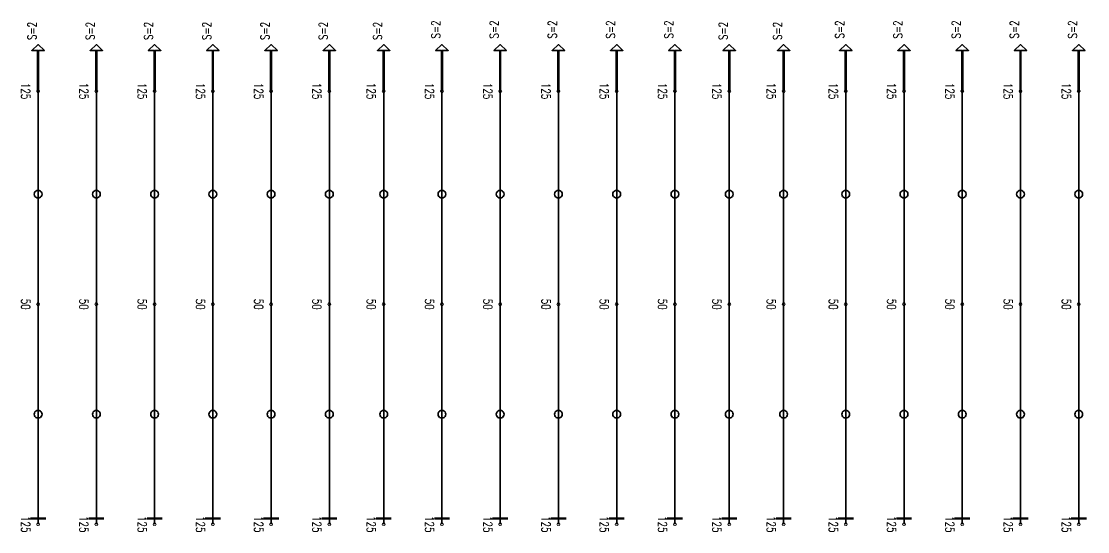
# Model space of a CAD drawing. Header units: millimetres. Extents: x 118516 to 587758, y -25561 to 50684.
# Drawn here: x 525768 to 553230, y 27610 to 40747 of the extents above; entities that cross this region are included whole.
import ezdxf

# ---------------------------------------------------------------- set-up
doc = ezdxf.new("R2010")
doc.units = ezdxf.units.MM
doc.layers.add('Current plane_Column', color=7, linetype='Continuous', true_color=0x4b00ff)
doc.layers.add('NDC_S-TENDON', color=6, linetype='Continuous', lineweight=35)
doc.layers.add('NDC_S_ANNO', color=7, linetype='Continuous', lineweight=20)
doc.styles.add('NDC_ANNO', font='', dxfattribs={"width": 0.8})
doc.styles.get('NDC_ANNO').set_extended_font_data('Dotum')

# ---------------------------------------------------------------- blocks, each defined once
blk = doc.blocks.new('HTB TDY')
at = {"layer": 'NDC_S-TENDON', "linetype": 'Continuous'}
for points, elevation in [([(17462, 29450), (17462, 30500), (17612, 30500), (17450, 30650), (17288, 30500), (17438, 30500), (17438, 29450)], 3575), ([(18962, 29450), (18962, 30500), (19112, 30500), (18950, 30650), (18788, 30500), (18938, 30500), (18938, 29450)], 3575), ([(20462, 29450), (20462, 30500), (20612, 30500), (20450, 30650), (20288, 30500), (20438, 30500), (20438, 29450)], 3575), ([(21962, 29450), (21962, 30500), (22112, 30500), (21950, 30650), (21788, 30500), (21938, 30500), (21938, 29450)], 3575), ([(23462, 29450), (23462, 30500), (23612, 30500), (23450, 30650), (23288, 30500), (23438, 30500), (23438, 29450)], 3575), ([(24962, 29450), (24962, 30500), (25112, 30500), (24950, 30650), (24788, 30500), (24938, 30500), (24938, 29450)], 3605), ([(26362, 29450), (26362, 30500), (26512, 30500), (26350, 30650), (26188, 30500), (26338, 30500), (26338, 29450)], 3605), ([(27862, 29450), (27862, 30500), (28012, 30500), (27850, 30650), (27688, 30500), (27838, 30500), (27838, 29450)], 3575), ([(29362, 29450), (29362, 30500), (29512, 30500), (29350, 30650), (29188, 30500), (29338, 30500), (29338, 29450)], 3575), ([(30862, 29450), (30862, 30500), (31012, 30500), (30850, 30650), (30688, 30500), (30838, 30500), (30838, 29450)], 3575), ([(32362, 29450), (32362, 30500), (32512, 30500), (32350, 30650), (32188, 30500), (32338, 30500), (32338, 29450)], 3575), ([(33862, 29450), (33862, 30500), (34012, 30500), (33850, 30650), (33688, 30500), (33838, 30500), (33838, 29450)], 3575), ([(35262, 29450), (35262, 30500), (35412, 30500), (35250, 30650), (35088, 30500), (35238, 30500), (35238, 29450)], 3622), ([(36662, 29450), (36662, 30500), (36812, 30500), (36650, 30650), (36488, 30500), (36638, 30500), (36638, 29450)], 3614), ([(38262, 29450), (38262, 30500), (38412, 30500), (38250, 30650), (38088, 30500), (38238, 30500), (38238, 29450)], 3575), ([(39762, 29450), (39762, 30500), (39912, 30500), (39750, 30650), (39588, 30500), (39738, 30500), (39738, 29450)], 3575), ([(41262, 29450), (41262, 30500), (41412, 30500), (41250, 30650), (41088, 30500), (41238, 30500), (41238, 29450)], 3575), ([(42762, 29450), (42762, 30500), (42912, 30500), (42750, 30650), (42588, 30500), (42738, 30500), (42738, 29450)], 3575), ([(44262, 29450), (44262, 30500), (44412, 30500), (44250, 30650), (44088, 30500), (44238, 30500), (44238, 29450)], 3575), ([(17450, 26698), (17481, 26702), (17509, 26717), (17531, 26739), (17545, 26767), (17550, 26798), (17545, 26829), (17531, 26856), (17509, 26879), (17481, 26893), (17450, 26898), (17419, 26893), (17391, 26879), (17369, 26856), (17355, 26829), (17350, 26798), (17355, 26767), (17369, 26739), (17391, 26717), (17419, 26702), (17450, 26698)], 3532), ([(18950, 26698), (18981, 26702), (19009, 26717), (19031, 26739), (19045, 26767), (19050, 26798), (19045, 26829), (19031, 26856), (19009, 26879), (18981, 26893), (18950, 26898), (18919, 26893), (18891, 26879), (18869, 26856), (18855, 26829), (18850, 26798), (18855, 26767), (18869, 26739), (18891, 26717), (18919, 26702), (18950, 26698)], 3532), ([(20450, 26698), (20481, 26702), (20509, 26717), (20531, 26739), (20545, 26767), (20550, 26798), (20545, 26829), (20531, 26856), (20509, 26879), (20481, 26893), (20450, 26898), (20419, 26893), (20391, 26879), (20369, 26856), (20355, 26829), (20350, 26798), (20355, 26767), (20369, 26739), (20391, 26717), (20419, 26702), (20450, 26698)], 3532), ([(21950, 26698), (21981, 26702), (22009, 26717), (22031, 26739), (22045, 26767), (22050, 26798), (22045, 26829), (22031, 26856), (22009, 26879), (21981, 26893), (21950, 26898), (21919, 26893), (21891, 26879), (21869, 26856), (21855, 26829), (21850, 26798), (21855, 26767), (21869, 26739), (21891, 26717), (21919, 26702), (21950, 26698)], 3532), ([(23450, 26698), (23481, 26702), (23509, 26717), (23531, 26739), (23545, 26767), (23550, 26798), (23545, 26829), (23531, 26856), (23509, 26879), (23481, 26893), (23450, 26898), (23419, 26893), (23391, 26879), (23369, 26856), (23355, 26829), (23350, 26798), (23355, 26767), (23369, 26739), (23391, 26717), (23419, 26702), (23450, 26698)], 3532), ([(24950, 26698), (24981, 26702), (25009, 26717), (25031, 26739), (25045, 26767), (25050, 26798), (25045, 26829), (25031, 26856), (25009, 26879), (24981, 26893), (24950, 26898), (24919, 26893), (24891, 26879), (24869, 26856), (24855, 26829), (24850, 26798), (24855, 26767), (24869, 26739), (24891, 26717), (24919, 26702), (24950, 26698)], 3563), ([(26350, 26698), (26381, 26702), (26409, 26717), (26431, 26739), (26445, 26767), (26450, 26798), (26445, 26829), (26431, 26856), (26409, 26879), (26381, 26893), (26350, 26898), (26319, 26893), (26291, 26879), (26269, 26856), (26255, 26829), (26250, 26798), (26255, 26767), (26269, 26739), (26291, 26717), (26319, 26702), (26350, 26698)], 3563), ([(27850, 26698), (27881, 26702), (27909, 26717), (27931, 26739), (27945, 26767), (27950, 26798), (27945, 26829), (27931, 26856), (27909, 26879), (27881, 26893), (27850, 26898), (27819, 26893), (27791, 26879), (27769, 26856), (27755, 26829), (27750, 26798), (27755, 26767), (27769, 26739), (27791, 26717), (27819, 26702), (27850, 26698)], 3532), ([(29350, 26698), (29381, 26702), (29409, 26717), (29431, 26739), (29445, 26767), (29450, 26798), (29445, 26829), (29431, 26856), (29409, 26879), (29381, 26893), (29350, 26898), (29319, 26893), (29291, 26879), (29269, 26856), (29255, 26829), (29250, 26798), (29255, 26767), (29269, 26739), (29291, 26717), (29319, 26702), (29350, 26698)], 3532), ([(30850, 26698), (30881, 26702), (30909, 26717), (30931, 26739), (30945, 26767), (30950, 26798), (30945, 26829), (30931, 26856), (30909, 26879), (30881, 26893), (30850, 26898), (30819, 26893), (30791, 26879), (30769, 26856), (30755, 26829), (30750, 26798), (30755, 26767), (30769, 26739), (30791, 26717), (30819, 26702), (30850, 26698)], 3532), ([(32350, 26698), (32381, 26702), (32409, 26717), (32431, 26739), (32445, 26767), (32450, 26798), (32445, 26829), (32431, 26856), (32409, 26879), (32381, 26893), (32350, 26898), (32319, 26893), (32291, 26879), (32269, 26856), (32255, 26829), (32250, 26798), (32255, 26767), (32269, 26739), (32291, 26717), (32319, 26702), (32350, 26698)], 3532), ([(33850, 26698), (33881, 26702), (33909, 26717), (33931, 26739), (33945, 26767), (33950, 26798), (33945, 26829), (33931, 26856), (33909, 26879), (33881, 26893), (33850, 26898), (33819, 26893), (33791, 26879), (33769, 26856), (33755, 26829), (33750, 26798), (33755, 26767), (33769, 26739), (33791, 26717), (33819, 26702), (33850, 26698)], 3532), ([(35250, 26698), (35281, 26702), (35309, 26717), (35331, 26739), (35345, 26767), (35350, 26798), (35345, 26829), (35331, 26856), (35309, 26879), (35281, 26893), (35250, 26898), (35219, 26893), (35191, 26879), (35169, 26856), (35155, 26829), (35150, 26798), (35155, 26767), (35169, 26739), (35191, 26717), (35219, 26702), (35250, 26698)], 3579), ([(36650, 26698), (36681, 26702), (36709, 26717), (36731, 26739), (36745, 26767), (36750, 26798), (36745, 26829), (36731, 26856), (36709, 26879), (36681, 26893), (36650, 26898), (36619, 26893), (36591, 26879), (36569, 26856), (36555, 26829), (36550, 26798), (36555, 26767), (36569, 26739), (36591, 26717), (36619, 26702), (36650, 26698)], 3571), ([(38250, 26698), (38281, 26702), (38309, 26717), (38331, 26739), (38345, 26767), (38350, 26798), (38345, 26829), (38331, 26856), (38309, 26879), (38281, 26893), (38250, 26898), (38219, 26893), (38191, 26879), (38169, 26856), (38155, 26829), (38150, 26798), (38155, 26767), (38169, 26739), (38191, 26717), (38219, 26702), (38250, 26698)], 3532), ([(39750, 26698), (39781, 26702), (39809, 26717), (39831, 26739), (39845, 26767), (39850, 26798), (39845, 26829), (39831, 26856), (39809, 26879), (39781, 26893), (39750, 26898), (39719, 26893), (39691, 26879), (39669, 26856), (39655, 26829), (39650, 26798), (39655, 26767), (39669, 26739), (39691, 26717), (39719, 26702), (39750, 26698)], 3532), ([(41250, 26698), (41281, 26702), (41309, 26717), (41331, 26739), (41345, 26767), (41350, 26798), (41345, 26829), (41331, 26856), (41309, 26879), (41281, 26893), (41250, 26898), (41219, 26893), (41191, 26879), (41169, 26856), (41155, 26829), (41150, 26798), (41155, 26767), (41169, 26739), (41191, 26717), (41219, 26702), (41250, 26698)], 3532), ([(42750, 26698), (42781, 26702), (42809, 26717), (42831, 26739), (42845, 26767), (42850, 26798), (42845, 26829), (42831, 26856), (42809, 26879), (42781, 26893), (42750, 26898), (42719, 26893), (42691, 26879), (42669, 26856), (42655, 26829), (42650, 26798), (42655, 26767), (42669, 26739), (42691, 26717), (42719, 26702), (42750, 26698)], 3532), ([(44250, 26698), (44281, 26702), (44309, 26717), (44331, 26739), (44345, 26767), (44350, 26798), (44345, 26829), (44331, 26856), (44309, 26879), (44281, 26893), (44250, 26898), (44219, 26893), (44191, 26879), (44169, 26856), (44155, 26829), (44150, 26798), (44155, 26767), (44169, 26739), (44191, 26717), (44219, 26702), (44250, 26698)], 3532), ([(17450, 21033), (17481, 21037), (17509, 21052), (17531, 21074), (17545, 21102), (17550, 21133), (17545, 21163), (17531, 21191), (17509, 21213), (17481, 21228), (17450, 21233), (17419, 21228), (17391, 21213), (17369, 21191), (17355, 21163), (17350, 21133), (17355, 21102), (17369, 21074), (17391, 21052), (17419, 21037), (17450, 21033)], 3532), ([(18950, 21033), (18981, 21037), (19009, 21052), (19031, 21074), (19045, 21102), (19050, 21133), (19045, 21163), (19031, 21191), (19009, 21213), (18981, 21228), (18950, 21233), (18919, 21228), (18891, 21213), (18869, 21191), (18855, 21163), (18850, 21133), (18855, 21102), (18869, 21074), (18891, 21052), (18919, 21037), (18950, 21033)], 3532), ([(20450, 21033), (20481, 21037), (20509, 21052), (20531, 21074), (20545, 21102), (20550, 21133), (20545, 21163), (20531, 21191), (20509, 21213), (20481, 21228), (20450, 21233), (20419, 21228), (20391, 21213), (20369, 21191), (20355, 21163), (20350, 21133), (20355, 21102), (20369, 21074), (20391, 21052), (20419, 21037), (20450, 21033)], 3532), ([(21950, 21033), (21981, 21037), (22009, 21052), (22031, 21074), (22045, 21102), (22050, 21133), (22045, 21163), (22031, 21191), (22009, 21213), (21981, 21228), (21950, 21233), (21919, 21228), (21891, 21213), (21869, 21191), (21855, 21163), (21850, 21133), (21855, 21102), (21869, 21074), (21891, 21052), (21919, 21037), (21950, 21033)], 3532), ([(23450, 21033), (23481, 21037), (23509, 21052), (23531, 21074), (23545, 21102), (23550, 21133), (23545, 21163), (23531, 21191), (23509, 21213), (23481, 21228), (23450, 21233), (23419, 21228), (23391, 21213), (23369, 21191), (23355, 21163), (23350, 21133), (23355, 21102), (23369, 21074), (23391, 21052), (23419, 21037), (23450, 21033)], 3532), ([(24950, 21033), (24981, 21037), (25009, 21052), (25031, 21074), (25045, 21102), (25050, 21133), (25045, 21163), (25031, 21191), (25009, 21213), (24981, 21228), (24950, 21233), (24919, 21228), (24891, 21213), (24869, 21191), (24855, 21163), (24850, 21133), (24855, 21102), (24869, 21074), (24891, 21052), (24919, 21037), (24950, 21033)], 3563), ([(26350, 21033), (26381, 21037), (26409, 21052), (26431, 21074), (26445, 21102), (26450, 21133), (26445, 21163), (26431, 21191), (26409, 21213), (26381, 21228), (26350, 21233), (26319, 21228), (26291, 21213), (26269, 21191), (26255, 21163), (26250, 21133), (26255, 21102), (26269, 21074), (26291, 21052), (26319, 21037), (26350, 21033)], 3563), ([(27850, 21033), (27881, 21037), (27909, 21052), (27931, 21074), (27945, 21102), (27950, 21133), (27945, 21163), (27931, 21191), (27909, 21213), (27881, 21228), (27850, 21233), (27819, 21228), (27791, 21213), (27769, 21191), (27755, 21163), (27750, 21133), (27755, 21102), (27769, 21074), (27791, 21052), (27819, 21037), (27850, 21033)], 3532), ([(29350, 21033), (29381, 21037), (29409, 21052), (29431, 21074), (29445, 21102), (29450, 21133), (29445, 21163), (29431, 21191), (29409, 21213), (29381, 21228), (29350, 21233), (29319, 21228), (29291, 21213), (29269, 21191), (29255, 21163), (29250, 21133), (29255, 21102), (29269, 21074), (29291, 21052), (29319, 21037), (29350, 21033)], 3532), ([(30850, 21033), (30881, 21037), (30909, 21052), (30931, 21074), (30945, 21102), (30950, 21133), (30945, 21163), (30931, 21191), (30909, 21213), (30881, 21228), (30850, 21233), (30819, 21228), (30791, 21213), (30769, 21191), (30755, 21163), (30750, 21133), (30755, 21102), (30769, 21074), (30791, 21052), (30819, 21037), (30850, 21033)], 3532), ([(32350, 21033), (32381, 21037), (32409, 21052), (32431, 21074), (32445, 21102), (32450, 21133), (32445, 21163), (32431, 21191), (32409, 21213), (32381, 21228), (32350, 21233), (32319, 21228), (32291, 21213), (32269, 21191), (32255, 21163), (32250, 21133), (32255, 21102), (32269, 21074), (32291, 21052), (32319, 21037), (32350, 21033)], 3532), ([(33850, 21033), (33881, 21037), (33909, 21052), (33931, 21074), (33945, 21102), (33950, 21133), (33945, 21163), (33931, 21191), (33909, 21213), (33881, 21228), (33850, 21233), (33819, 21228), (33791, 21213), (33769, 21191), (33755, 21163), (33750, 21133), (33755, 21102), (33769, 21074), (33791, 21052), (33819, 21037), (33850, 21033)], 3532), ([(35250, 21033), (35281, 21037), (35309, 21052), (35331, 21074), (35345, 21102), (35350, 21133), (35345, 21163), (35331, 21191), (35309, 21213), (35281, 21228), (35250, 21233), (35219, 21228), (35191, 21213), (35169, 21191), (35155, 21163), (35150, 21133), (35155, 21102), (35169, 21074), (35191, 21052), (35219, 21037), (35250, 21033)], 3579), ([(36650, 21033), (36681, 21037), (36709, 21052), (36731, 21074), (36745, 21102), (36750, 21133), (36745, 21163), (36731, 21191), (36709, 21213), (36681, 21228), (36650, 21233), (36619, 21228), (36591, 21213), (36569, 21191), (36555, 21163), (36550, 21133), (36555, 21102), (36569, 21074), (36591, 21052), (36619, 21037), (36650, 21033)], 3571), ([(38250, 21033), (38281, 21037), (38309, 21052), (38331, 21074), (38345, 21102), (38350, 21133), (38345, 21163), (38331, 21191), (38309, 21213), (38281, 21228), (38250, 21233), (38219, 21228), (38191, 21213), (38169, 21191), (38155, 21163), (38150, 21133), (38155, 21102), (38169, 21074), (38191, 21052), (38219, 21037), (38250, 21033)], 3532), ([(39750, 21033), (39781, 21037), (39809, 21052), (39831, 21074), (39845, 21102), (39850, 21133), (39845, 21163), (39831, 21191), (39809, 21213), (39781, 21228), (39750, 21233), (39719, 21228), (39691, 21213), (39669, 21191), (39655, 21163), (39650, 21133), (39655, 21102), (39669, 21074), (39691, 21052), (39719, 21037), (39750, 21033)], 3532), ([(41250, 21033), (41281, 21037), (41309, 21052), (41331, 21074), (41345, 21102), (41350, 21133), (41345, 21163), (41331, 21191), (41309, 21213), (41281, 21228), (41250, 21233), (41219, 21228), (41191, 21213), (41169, 21191), (41155, 21163), (41150, 21133), (41155, 21102), (41169, 21074), (41191, 21052), (41219, 21037), (41250, 21033)], 3532), ([(42750, 21033), (42781, 21037), (42809, 21052), (42831, 21074), (42845, 21102), (42850, 21133), (42845, 21163), (42831, 21191), (42809, 21213), (42781, 21228), (42750, 21233), (42719, 21228), (42691, 21213), (42669, 21191), (42655, 21163), (42650, 21133), (42655, 21102), (42669, 21074), (42691, 21052), (42719, 21037), (42750, 21033)], 3532), ([(44250, 21033), (44281, 21037), (44309, 21052), (44331, 21074), (44345, 21102), (44350, 21133), (44345, 21163), (44331, 21191), (44309, 21213), (44281, 21228), (44250, 21233), (44219, 21228), (44191, 21213), (44169, 21191), (44155, 21163), (44150, 21133), (44155, 21102), (44169, 21074), (44191, 21052), (44219, 21037), (44250, 21033)], 3532)]:
    blk.add_lwpolyline(points, close=True, dxfattribs=dict(at, elevation=elevation))
for points, elevation in [([(17490, 29450, 20, 20, 0), (17470, 29485, 20, 20, 0), (17430, 29485, 20, 20, 0), (17410, 29450, 20, 20, 0), (17430, 29415, 20, 20, 0), (17470, 29415, 20, 20, 0)], 3575), ([(17490, 29450, 20, 20, 0), (17470, 29485, 20, 20, 0), (17430, 29485, 20, 20, 0), (17410, 29450, 20, 20, 0), (17430, 29415, 20, 20, 0), (17470, 29415, 20, 20, 0)], 3575), ([(18990, 29450, 20, 20, 0), (18970, 29485, 20, 20, 0), (18930, 29485, 20, 20, 0), (18910, 29450, 20, 20, 0), (18930, 29415, 20, 20, 0), (18970, 29415, 20, 20, 0)], 3575), ([(18990, 29450, 20, 20, 0), (18970, 29485, 20, 20, 0), (18930, 29485, 20, 20, 0), (18910, 29450, 20, 20, 0), (18930, 29415, 20, 20, 0), (18970, 29415, 20, 20, 0)], 3575), ([(20490, 29450, 20, 20, 0), (20470, 29485, 20, 20, 0), (20430, 29485, 20, 20, 0), (20410, 29450, 20, 20, 0), (20430, 29415, 20, 20, 0), (20470, 29415, 20, 20, 0)], 3575), ([(20490, 29450, 20, 20, 0), (20470, 29485, 20, 20, 0), (20430, 29485, 20, 20, 0), (20410, 29450, 20, 20, 0), (20430, 29415, 20, 20, 0), (20470, 29415, 20, 20, 0)], 3575), ([(21990, 29450, 20, 20, 0), (21970, 29485, 20, 20, 0), (21930, 29485, 20, 20, 0), (21910, 29450, 20, 20, 0), (21930, 29415, 20, 20, 0), (21970, 29415, 20, 20, 0)], 3575), ([(21990, 29450, 20, 20, 0), (21970, 29485, 20, 20, 0), (21930, 29485, 20, 20, 0), (21910, 29450, 20, 20, 0), (21930, 29415, 20, 20, 0), (21970, 29415, 20, 20, 0)], 3575), ([(23490, 29450, 20, 20, 0), (23470, 29485, 20, 20, 0), (23430, 29485, 20, 20, 0), (23410, 29450, 20, 20, 0), (23430, 29415, 20, 20, 0), (23470, 29415, 20, 20, 0)], 3575), ([(23490, 29450, 20, 20, 0), (23470, 29485, 20, 20, 0), (23430, 29485, 20, 20, 0), (23410, 29450, 20, 20, 0), (23430, 29415, 20, 20, 0), (23470, 29415, 20, 20, 0)], 3575), ([(24990, 29450, 20, 20, 0), (24970, 29485, 20, 20, 0), (24930, 29485, 20, 20, 0), (24910, 29450, 20, 20, 0), (24930, 29415, 20, 20, 0), (24970, 29415, 20, 20, 0)], 3605), ([(24990, 29450, 20, 20, 0), (24970, 29485, 20, 20, 0), (24930, 29485, 20, 20, 0), (24910, 29450, 20, 20, 0), (24930, 29415, 20, 20, 0), (24970, 29415, 20, 20, 0)], 3605), ([(26390, 29450, 20, 20, 0), (26370, 29485, 20, 20, 0), (26330, 29485, 20, 20, 0), (26310, 29450, 20, 20, 0), (26330, 29415, 20, 20, 0), (26370, 29415, 20, 20, 0)], 3605), ([(26390, 29450, 20, 20, 0), (26370, 29485, 20, 20, 0), (26330, 29485, 20, 20, 0), (26310, 29450, 20, 20, 0), (26330, 29415, 20, 20, 0), (26370, 29415, 20, 20, 0)], 3605), ([(27890, 29450, 20, 20, 0), (27870, 29485, 20, 20, 0), (27830, 29485, 20, 20, 0), (27810, 29450, 20, 20, 0), (27830, 29415, 20, 20, 0), (27870, 29415, 20, 20, 0)], 3575), ([(27890, 29450, 20, 20, 0), (27870, 29485, 20, 20, 0), (27830, 29485, 20, 20, 0), (27810, 29450, 20, 20, 0), (27830, 29415, 20, 20, 0), (27870, 29415, 20, 20, 0)], 3575), ([(29390, 29450, 20, 20, 0), (29370, 29485, 20, 20, 0), (29330, 29485, 20, 20, 0), (29310, 29450, 20, 20, 0), (29330, 29415, 20, 20, 0), (29370, 29415, 20, 20, 0)], 3575), ([(29390, 29450, 20, 20, 0), (29370, 29485, 20, 20, 0), (29330, 29485, 20, 20, 0), (29310, 29450, 20, 20, 0), (29330, 29415, 20, 20, 0), (29370, 29415, 20, 20, 0)], 3575), ([(30890, 29450, 20, 20, 0), (30870, 29485, 20, 20, 0), (30830, 29485, 20, 20, 0), (30810, 29450, 20, 20, 0), (30830, 29415, 20, 20, 0), (30870, 29415, 20, 20, 0)], 3575), ([(30890, 29450, 20, 20, 0), (30870, 29485, 20, 20, 0), (30830, 29485, 20, 20, 0), (30810, 29450, 20, 20, 0), (30830, 29415, 20, 20, 0), (30870, 29415, 20, 20, 0)], 3575), ([(32390, 29450, 20, 20, 0), (32370, 29485, 20, 20, 0), (32330, 29485, 20, 20, 0), (32310, 29450, 20, 20, 0), (32330, 29415, 20, 20, 0), (32370, 29415, 20, 20, 0)], 3575), ([(32390, 29450, 20, 20, 0), (32370, 29485, 20, 20, 0), (32330, 29485, 20, 20, 0), (32310, 29450, 20, 20, 0), (32330, 29415, 20, 20, 0), (32370, 29415, 20, 20, 0)], 3575), ([(33890, 29450, 20, 20, 0), (33870, 29485, 20, 20, 0), (33830, 29485, 20, 20, 0), (33810, 29450, 20, 20, 0), (33830, 29415, 20, 20, 0), (33870, 29415, 20, 20, 0)], 3575), ([(33890, 29450, 20, 20, 0), (33870, 29485, 20, 20, 0), (33830, 29485, 20, 20, 0), (33810, 29450, 20, 20, 0), (33830, 29415, 20, 20, 0), (33870, 29415, 20, 20, 0)], 3575), ([(35290, 29450, 20, 20, 0), (35270, 29485, 20, 20, 0), (35230, 29485, 20, 20, 0), (35210, 29450, 20, 20, 0), (35230, 29415, 20, 20, 0), (35270, 29415, 20, 20, 0)], 3622), ([(35290, 29450, 20, 20, 0), (35270, 29485, 20, 20, 0), (35230, 29485, 20, 20, 0), (35210, 29450, 20, 20, 0), (35230, 29415, 20, 20, 0), (35270, 29415, 20, 20, 0)], 3622), ([(36690, 29450, 20, 20, 0), (36670, 29485, 20, 20, 0), (36630, 29485, 20, 20, 0), (36610, 29450, 20, 20, 0), (36630, 29415, 20, 20, 0), (36670, 29415, 20, 20, 0)], 3614), ([(36690, 29450, 20, 20, 0), (36670, 29485, 20, 20, 0), (36630, 29485, 20, 20, 0), (36610, 29450, 20, 20, 0), (36630, 29415, 20, 20, 0), (36670, 29415, 20, 20, 0)], 3614), ([(38290, 29450, 20, 20, 0), (38270, 29485, 20, 20, 0), (38230, 29485, 20, 20, 0), (38210, 29450, 20, 20, 0), (38230, 29415, 20, 20, 0), (38270, 29415, 20, 20, 0)], 3575), ([(38290, 29450, 20, 20, 0), (38270, 29485, 20, 20, 0), (38230, 29485, 20, 20, 0), (38210, 29450, 20, 20, 0), (38230, 29415, 20, 20, 0), (38270, 29415, 20, 20, 0)], 3575), ([(39790, 29450, 20, 20, 0), (39770, 29485, 20, 20, 0), (39730, 29485, 20, 20, 0), (39710, 29450, 20, 20, 0), (39730, 29415, 20, 20, 0), (39770, 29415, 20, 20, 0)], 3575), ([(39790, 29450, 20, 20, 0), (39770, 29485, 20, 20, 0), (39730, 29485, 20, 20, 0), (39710, 29450, 20, 20, 0), (39730, 29415, 20, 20, 0), (39770, 29415, 20, 20, 0)], 3575), ([(41290, 29450, 20, 20, 0), (41270, 29485, 20, 20, 0), (41230, 29485, 20, 20, 0), (41210, 29450, 20, 20, 0), (41230, 29415, 20, 20, 0), (41270, 29415, 20, 20, 0)], 3575), ([(41290, 29450, 20, 20, 0), (41270, 29485, 20, 20, 0), (41230, 29485, 20, 20, 0), (41210, 29450, 20, 20, 0), (41230, 29415, 20, 20, 0), (41270, 29415, 20, 20, 0)], 3575), ([(42790, 29450, 20, 20, 0), (42770, 29485, 20, 20, 0), (42730, 29485, 20, 20, 0), (42710, 29450, 20, 20, 0), (42730, 29415, 20, 20, 0), (42770, 29415, 20, 20, 0)], 3575), ([(42790, 29450, 20, 20, 0), (42770, 29485, 20, 20, 0), (42730, 29485, 20, 20, 0), (42710, 29450, 20, 20, 0), (42730, 29415, 20, 20, 0), (42770, 29415, 20, 20, 0)], 3575), ([(44290, 29450, 20, 20, 0), (44270, 29485, 20, 20, 0), (44230, 29485, 20, 20, 0), (44210, 29450, 20, 20, 0), (44230, 29415, 20, 20, 0), (44270, 29415, 20, 20, 0)], 3575), ([(44290, 29450, 20, 20, 0), (44270, 29485, 20, 20, 0), (44230, 29485, 20, 20, 0), (44210, 29450, 20, 20, 0), (44230, 29415, 20, 20, 0), (44270, 29415, 20, 20, 0)], 3575), ([(17490, 23965, 20, 20, 0), (17470, 24000, 20, 20, 0), (17430, 24000, 20, 20, 0), (17410, 23965, 20, 20, 0), (17430, 23930, 20, 20, 0), (17470, 23930, 20, 20, 0)], 3500), ([(17490, 23965, 20, 20, 0), (17470, 24000, 20, 20, 0), (17430, 24000, 20, 20, 0), (17410, 23965, 20, 20, 0), (17430, 23930, 20, 20, 0), (17470, 23930, 20, 20, 0)], 3500), ([(18990, 23965, 20, 20, 0), (18970, 24000, 20, 20, 0), (18930, 24000, 20, 20, 0), (18910, 23965, 20, 20, 0), (18930, 23930, 20, 20, 0), (18970, 23930, 20, 20, 0)], 3500), ([(18990, 23965, 20, 20, 0), (18970, 24000, 20, 20, 0), (18930, 24000, 20, 20, 0), (18910, 23965, 20, 20, 0), (18930, 23930, 20, 20, 0), (18970, 23930, 20, 20, 0)], 3500), ([(20490, 23965, 20, 20, 0), (20470, 24000, 20, 20, 0), (20430, 24000, 20, 20, 0), (20410, 23965, 20, 20, 0), (20430, 23930, 20, 20, 0), (20470, 23930, 20, 20, 0)], 3500), ([(20490, 23965, 20, 20, 0), (20470, 24000, 20, 20, 0), (20430, 24000, 20, 20, 0), (20410, 23965, 20, 20, 0), (20430, 23930, 20, 20, 0), (20470, 23930, 20, 20, 0)], 3500), ([(21990, 23965, 20, 20, 0), (21970, 24000, 20, 20, 0), (21930, 24000, 20, 20, 0), (21910, 23965, 20, 20, 0), (21930, 23930, 20, 20, 0), (21970, 23930, 20, 20, 0)], 3500), ([(21990, 23965, 20, 20, 0), (21970, 24000, 20, 20, 0), (21930, 24000, 20, 20, 0), (21910, 23965, 20, 20, 0), (21930, 23930, 20, 20, 0), (21970, 23930, 20, 20, 0)], 3500), ([(23490, 23965, 20, 20, 0), (23470, 24000, 20, 20, 0), (23430, 24000, 20, 20, 0), (23410, 23965, 20, 20, 0), (23430, 23930, 20, 20, 0), (23470, 23930, 20, 20, 0)], 3500), ([(23490, 23965, 20, 20, 0), (23470, 24000, 20, 20, 0), (23430, 24000, 20, 20, 0), (23410, 23965, 20, 20, 0), (23430, 23930, 20, 20, 0), (23470, 23930, 20, 20, 0)], 3500), ([(24990, 23965, 20, 20, 0), (24970, 24000, 20, 20, 0), (24930, 24000, 20, 20, 0), (24910, 23965, 20, 20, 0), (24930, 23930, 20, 20, 0), (24970, 23930, 20, 20, 0)], 3530), ([(24990, 23965, 20, 20, 0), (24970, 24000, 20, 20, 0), (24930, 24000, 20, 20, 0), (24910, 23965, 20, 20, 0), (24930, 23930, 20, 20, 0), (24970, 23930, 20, 20, 0)], 3530), ([(26390, 23965, 20, 20, 0), (26370, 24000, 20, 20, 0), (26330, 24000, 20, 20, 0), (26310, 23965, 20, 20, 0), (26330, 23930, 20, 20, 0), (26370, 23930, 20, 20, 0)], 3530), ([(26390, 23965, 20, 20, 0), (26370, 24000, 20, 20, 0), (26330, 24000, 20, 20, 0), (26310, 23965, 20, 20, 0), (26330, 23930, 20, 20, 0), (26370, 23930, 20, 20, 0)], 3530), ([(27890, 23965, 20, 20, 0), (27870, 24000, 20, 20, 0), (27830, 24000, 20, 20, 0), (27810, 23965, 20, 20, 0), (27830, 23930, 20, 20, 0), (27870, 23930, 20, 20, 0)], 3500), ([(27890, 23965, 20, 20, 0), (27870, 24000, 20, 20, 0), (27830, 24000, 20, 20, 0), (27810, 23965, 20, 20, 0), (27830, 23930, 20, 20, 0), (27870, 23930, 20, 20, 0)], 3500), ([(29390, 23965, 20, 20, 0), (29370, 24000, 20, 20, 0), (29330, 24000, 20, 20, 0), (29310, 23965, 20, 20, 0), (29330, 23930, 20, 20, 0), (29370, 23930, 20, 20, 0)], 3500), ([(29390, 23965, 20, 20, 0), (29370, 24000, 20, 20, 0), (29330, 24000, 20, 20, 0), (29310, 23965, 20, 20, 0), (29330, 23930, 20, 20, 0), (29370, 23930, 20, 20, 0)], 3500), ([(30890, 23965, 20, 20, 0), (30870, 24000, 20, 20, 0), (30830, 24000, 20, 20, 0), (30810, 23965, 20, 20, 0), (30830, 23930, 20, 20, 0), (30870, 23930, 20, 20, 0)], 3500), ([(30890, 23965, 20, 20, 0), (30870, 24000, 20, 20, 0), (30830, 24000, 20, 20, 0), (30810, 23965, 20, 20, 0), (30830, 23930, 20, 20, 0), (30870, 23930, 20, 20, 0)], 3500), ([(32390, 23965, 20, 20, 0), (32370, 24000, 20, 20, 0), (32330, 24000, 20, 20, 0), (32310, 23965, 20, 20, 0), (32330, 23930, 20, 20, 0), (32370, 23930, 20, 20, 0)], 3500), ([(32390, 23965, 20, 20, 0), (32370, 24000, 20, 20, 0), (32330, 24000, 20, 20, 0), (32310, 23965, 20, 20, 0), (32330, 23930, 20, 20, 0), (32370, 23930, 20, 20, 0)], 3500), ([(33890, 23965, 20, 20, 0), (33870, 24000, 20, 20, 0), (33830, 24000, 20, 20, 0), (33810, 23965, 20, 20, 0), (33830, 23930, 20, 20, 0), (33870, 23930, 20, 20, 0)], 3500), ([(33890, 23965, 20, 20, 0), (33870, 24000, 20, 20, 0), (33830, 24000, 20, 20, 0), (33810, 23965, 20, 20, 0), (33830, 23930, 20, 20, 0), (33870, 23930, 20, 20, 0)], 3500), ([(35290, 23965, 20, 20, 0), (35270, 24000, 20, 20, 0), (35230, 24000, 20, 20, 0), (35210, 23965, 20, 20, 0), (35230, 23930, 20, 20, 0), (35270, 23930, 20, 20, 0)], 3547), ([(35290, 23965, 20, 20, 0), (35270, 24000, 20, 20, 0), (35230, 24000, 20, 20, 0), (35210, 23965, 20, 20, 0), (35230, 23930, 20, 20, 0), (35270, 23930, 20, 20, 0)], 3547), ([(36690, 23965, 20, 20, 0), (36670, 24000, 20, 20, 0), (36630, 24000, 20, 20, 0), (36610, 23965, 20, 20, 0), (36630, 23930, 20, 20, 0), (36670, 23930, 20, 20, 0)], 3539), ([(36690, 23965, 20, 20, 0), (36670, 24000, 20, 20, 0), (36630, 24000, 20, 20, 0), (36610, 23965, 20, 20, 0), (36630, 23930, 20, 20, 0), (36670, 23930, 20, 20, 0)], 3539), ([(38290, 23965, 20, 20, 0), (38270, 24000, 20, 20, 0), (38230, 24000, 20, 20, 0), (38210, 23965, 20, 20, 0), (38230, 23930, 20, 20, 0), (38270, 23930, 20, 20, 0)], 3500), ([(38290, 23965, 20, 20, 0), (38270, 24000, 20, 20, 0), (38230, 24000, 20, 20, 0), (38210, 23965, 20, 20, 0), (38230, 23930, 20, 20, 0), (38270, 23930, 20, 20, 0)], 3500), ([(39790, 23965, 20, 20, 0), (39770, 24000, 20, 20, 0), (39730, 24000, 20, 20, 0), (39710, 23965, 20, 20, 0), (39730, 23930, 20, 20, 0), (39770, 23930, 20, 20, 0)], 3500), ([(39790, 23965, 20, 20, 0), (39770, 24000, 20, 20, 0), (39730, 24000, 20, 20, 0), (39710, 23965, 20, 20, 0), (39730, 23930, 20, 20, 0), (39770, 23930, 20, 20, 0)], 3500), ([(41290, 23965, 20, 20, 0), (41270, 24000, 20, 20, 0), (41230, 24000, 20, 20, 0), (41210, 23965, 20, 20, 0), (41230, 23930, 20, 20, 0), (41270, 23930, 20, 20, 0)], 3500), ([(41290, 23965, 20, 20, 0), (41270, 24000, 20, 20, 0), (41230, 24000, 20, 20, 0), (41210, 23965, 20, 20, 0), (41230, 23930, 20, 20, 0), (41270, 23930, 20, 20, 0)], 3500), ([(42790, 23965, 20, 20, 0), (42770, 24000, 20, 20, 0), (42730, 24000, 20, 20, 0), (42710, 23965, 20, 20, 0), (42730, 23930, 20, 20, 0), (42770, 23930, 20, 20, 0)], 3500), ([(42790, 23965, 20, 20, 0), (42770, 24000, 20, 20, 0), (42730, 24000, 20, 20, 0), (42710, 23965, 20, 20, 0), (42730, 23930, 20, 20, 0), (42770, 23930, 20, 20, 0)], 3500), ([(44290, 23965, 20, 20, 0), (44270, 24000, 20, 20, 0), (44230, 24000, 20, 20, 0), (44210, 23965, 20, 20, 0), (44230, 23930, 20, 20, 0), (44270, 23930, 20, 20, 0)], 3500), ([(44290, 23965, 20, 20, 0), (44270, 24000, 20, 20, 0), (44230, 24000, 20, 20, 0), (44210, 23965, 20, 20, 0), (44230, 23930, 20, 20, 0), (44270, 23930, 20, 20, 0)], 3500), ([(17490, 18300, 20, 20, 0), (17470, 18335, 20, 20, 0), (17430, 18335, 20, 20, 0), (17410, 18300, 20, 20, 0), (17430, 18265, 20, 20, 0), (17470, 18265, 20, 20, 0)], 3575), ([(17490, 18300, 20, 20, 0), (17470, 18335, 20, 20, 0), (17430, 18335, 20, 20, 0), (17410, 18300, 20, 20, 0), (17430, 18265, 20, 20, 0), (17470, 18265, 20, 20, 0)], 3575), ([(18990, 18300, 20, 20, 0), (18970, 18335, 20, 20, 0), (18930, 18335, 20, 20, 0), (18910, 18300, 20, 20, 0), (18930, 18265, 20, 20, 0), (18970, 18265, 20, 20, 0)], 3575), ([(18990, 18300, 20, 20, 0), (18970, 18335, 20, 20, 0), (18930, 18335, 20, 20, 0), (18910, 18300, 20, 20, 0), (18930, 18265, 20, 20, 0), (18970, 18265, 20, 20, 0)], 3575), ([(20490, 18300, 20, 20, 0), (20470, 18335, 20, 20, 0), (20430, 18335, 20, 20, 0), (20410, 18300, 20, 20, 0), (20430, 18265, 20, 20, 0), (20470, 18265, 20, 20, 0)], 3575), ([(20490, 18300, 20, 20, 0), (20470, 18335, 20, 20, 0), (20430, 18335, 20, 20, 0), (20410, 18300, 20, 20, 0), (20430, 18265, 20, 20, 0), (20470, 18265, 20, 20, 0)], 3575), ([(21990, 18300, 20, 20, 0), (21970, 18335, 20, 20, 0), (21930, 18335, 20, 20, 0), (21910, 18300, 20, 20, 0), (21930, 18265, 20, 20, 0), (21970, 18265, 20, 20, 0)], 3575), ([(21990, 18300, 20, 20, 0), (21970, 18335, 20, 20, 0), (21930, 18335, 20, 20, 0), (21910, 18300, 20, 20, 0), (21930, 18265, 20, 20, 0), (21970, 18265, 20, 20, 0)], 3575), ([(23490, 18300, 20, 20, 0), (23470, 18335, 20, 20, 0), (23430, 18335, 20, 20, 0), (23410, 18300, 20, 20, 0), (23430, 18265, 20, 20, 0), (23470, 18265, 20, 20, 0)], 3575), ([(23490, 18300, 20, 20, 0), (23470, 18335, 20, 20, 0), (23430, 18335, 20, 20, 0), (23410, 18300, 20, 20, 0), (23430, 18265, 20, 20, 0), (23470, 18265, 20, 20, 0)], 3575), ([(24990, 18300, 20, 20, 0), (24970, 18335, 20, 20, 0), (24930, 18335, 20, 20, 0), (24910, 18300, 20, 20, 0), (24930, 18265, 20, 20, 0), (24970, 18265, 20, 20, 0)], 3605), ([(24990, 18300, 20, 20, 0), (24970, 18335, 20, 20, 0), (24930, 18335, 20, 20, 0), (24910, 18300, 20, 20, 0), (24930, 18265, 20, 20, 0), (24970, 18265, 20, 20, 0)], 3605), ([(26390, 18300, 20, 20, 0), (26370, 18335, 20, 20, 0), (26330, 18335, 20, 20, 0), (26310, 18300, 20, 20, 0), (26330, 18265, 20, 20, 0), (26370, 18265, 20, 20, 0)], 3605), ([(26390, 18300, 20, 20, 0), (26370, 18335, 20, 20, 0), (26330, 18335, 20, 20, 0), (26310, 18300, 20, 20, 0), (26330, 18265, 20, 20, 0), (26370, 18265, 20, 20, 0)], 3605), ([(27890, 18300, 20, 20, 0), (27870, 18335, 20, 20, 0), (27830, 18335, 20, 20, 0), (27810, 18300, 20, 20, 0), (27830, 18265, 20, 20, 0), (27870, 18265, 20, 20, 0)], 3575), ([(27890, 18300, 20, 20, 0), (27870, 18335, 20, 20, 0), (27830, 18335, 20, 20, 0), (27810, 18300, 20, 20, 0), (27830, 18265, 20, 20, 0), (27870, 18265, 20, 20, 0)], 3575), ([(29390, 18300, 20, 20, 0), (29370, 18335, 20, 20, 0), (29330, 18335, 20, 20, 0), (29310, 18300, 20, 20, 0), (29330, 18265, 20, 20, 0), (29370, 18265, 20, 20, 0)], 3575), ([(29390, 18300, 20, 20, 0), (29370, 18335, 20, 20, 0), (29330, 18335, 20, 20, 0), (29310, 18300, 20, 20, 0), (29330, 18265, 20, 20, 0), (29370, 18265, 20, 20, 0)], 3575), ([(30890, 18300, 20, 20, 0), (30870, 18335, 20, 20, 0), (30830, 18335, 20, 20, 0), (30810, 18300, 20, 20, 0), (30830, 18265, 20, 20, 0), (30870, 18265, 20, 20, 0)], 3575), ([(30890, 18300, 20, 20, 0), (30870, 18335, 20, 20, 0), (30830, 18335, 20, 20, 0), (30810, 18300, 20, 20, 0), (30830, 18265, 20, 20, 0), (30870, 18265, 20, 20, 0)], 3575), ([(32390, 18300, 20, 20, 0), (32370, 18335, 20, 20, 0), (32330, 18335, 20, 20, 0), (32310, 18300, 20, 20, 0), (32330, 18265, 20, 20, 0), (32370, 18265, 20, 20, 0)], 3575), ([(32390, 18300, 20, 20, 0), (32370, 18335, 20, 20, 0), (32330, 18335, 20, 20, 0), (32310, 18300, 20, 20, 0), (32330, 18265, 20, 20, 0), (32370, 18265, 20, 20, 0)], 3575), ([(33890, 18300, 20, 20, 0), (33870, 18335, 20, 20, 0), (33830, 18335, 20, 20, 0), (33810, 18300, 20, 20, 0), (33830, 18265, 20, 20, 0), (33870, 18265, 20, 20, 0)], 3575), ([(33890, 18300, 20, 20, 0), (33870, 18335, 20, 20, 0), (33830, 18335, 20, 20, 0), (33810, 18300, 20, 20, 0), (33830, 18265, 20, 20, 0), (33870, 18265, 20, 20, 0)], 3575), ([(35290, 18300, 20, 20, 0), (35270, 18335, 20, 20, 0), (35230, 18335, 20, 20, 0), (35210, 18300, 20, 20, 0), (35230, 18265, 20, 20, 0), (35270, 18265, 20, 20, 0)], 3622), ([(35290, 18300, 20, 20, 0), (35270, 18335, 20, 20, 0), (35230, 18335, 20, 20, 0), (35210, 18300, 20, 20, 0), (35230, 18265, 20, 20, 0), (35270, 18265, 20, 20, 0)], 3622), ([(36690, 18300, 20, 20, 0), (36670, 18335, 20, 20, 0), (36630, 18335, 20, 20, 0), (36610, 18300, 20, 20, 0), (36630, 18265, 20, 20, 0), (36670, 18265, 20, 20, 0)], 3614), ([(36690, 18300, 20, 20, 0), (36670, 18335, 20, 20, 0), (36630, 18335, 20, 20, 0), (36610, 18300, 20, 20, 0), (36630, 18265, 20, 20, 0), (36670, 18265, 20, 20, 0)], 3614), ([(38290, 18300, 20, 20, 0), (38270, 18335, 20, 20, 0), (38230, 18335, 20, 20, 0), (38210, 18300, 20, 20, 0), (38230, 18265, 20, 20, 0), (38270, 18265, 20, 20, 0)], 3575), ([(38290, 18300, 20, 20, 0), (38270, 18335, 20, 20, 0), (38230, 18335, 20, 20, 0), (38210, 18300, 20, 20, 0), (38230, 18265, 20, 20, 0), (38270, 18265, 20, 20, 0)], 3575), ([(39790, 18300, 20, 20, 0), (39770, 18335, 20, 20, 0), (39730, 18335, 20, 20, 0), (39710, 18300, 20, 20, 0), (39730, 18265, 20, 20, 0), (39770, 18265, 20, 20, 0)], 3575), ([(39790, 18300, 20, 20, 0), (39770, 18335, 20, 20, 0), (39730, 18335, 20, 20, 0), (39710, 18300, 20, 20, 0), (39730, 18265, 20, 20, 0), (39770, 18265, 20, 20, 0)], 3575), ([(41290, 18300, 20, 20, 0), (41270, 18335, 20, 20, 0), (41230, 18335, 20, 20, 0), (41210, 18300, 20, 20, 0), (41230, 18265, 20, 20, 0), (41270, 18265, 20, 20, 0)], 3575), ([(41290, 18300, 20, 20, 0), (41270, 18335, 20, 20, 0), (41230, 18335, 20, 20, 0), (41210, 18300, 20, 20, 0), (41230, 18265, 20, 20, 0), (41270, 18265, 20, 20, 0)], 3575), ([(42790, 18300, 20, 20, 0), (42770, 18335, 20, 20, 0), (42730, 18335, 20, 20, 0), (42710, 18300, 20, 20, 0), (42730, 18265, 20, 20, 0), (42770, 18265, 20, 20, 0)], 3575), ([(42790, 18300, 20, 20, 0), (42770, 18335, 20, 20, 0), (42730, 18335, 20, 20, 0), (42710, 18300, 20, 20, 0), (42730, 18265, 20, 20, 0), (42770, 18265, 20, 20, 0)], 3575), ([(44290, 18300, 20, 20, 0), (44270, 18335, 20, 20, 0), (44230, 18335, 20, 20, 0), (44210, 18300, 20, 20, 0), (44230, 18265, 20, 20, 0), (44270, 18265, 20, 20, 0)], 3575), ([(44290, 18300, 20, 20, 0), (44270, 18335, 20, 20, 0), (44230, 18335, 20, 20, 0), (44210, 18300, 20, 20, 0), (44230, 18265, 20, 20, 0), (44270, 18265, 20, 20, 0)], 3575)]:
    blk.add_lwpolyline(points, format="xyseb", close=True, dxfattribs=dict(at, elevation=elevation))
for points, elevation in [([(17250, 18450, 60, 60, 0), (17650, 18450, 60, 60, 0)], 3575), ([(18750, 18450, 60, 60, 0), (19150, 18450, 60, 60, 0)], 3575), ([(20250, 18450, 60, 60, 0), (20650, 18450, 60, 60, 0)], 3575), ([(21750, 18450, 60, 60, 0), (22150, 18450, 60, 60, 0)], 3575), ([(23250, 18450, 60, 60, 0), (23650, 18450, 60, 60, 0)], 3575), ([(24750, 18450, 60, 60, 0), (25150, 18450, 60, 60, 0)], 3605), ([(26150, 18450, 60, 60, 0), (26550, 18450, 60, 60, 0)], 3605), ([(27650, 18450, 60, 60, 0), (28050, 18450, 60, 60, 0)], 3575), ([(29150, 18450, 60, 60, 0), (29550, 18450, 60, 60, 0)], 3575), ([(30650, 18450, 60, 60, 0), (31050, 18450, 60, 60, 0)], 3575), ([(32150, 18450, 60, 60, 0), (32550, 18450, 60, 60, 0)], 3575), ([(33650, 18450, 60, 60, 0), (34050, 18450, 60, 60, 0)], 3575), ([(35050, 18450, 60, 60, 0), (35450, 18450, 60, 60, 0)], 3622), ([(36450, 18450, 60, 60, 0), (36850, 18450, 60, 60, 0)], 3614), ([(38050, 18450, 60, 60, 0), (38450, 18450, 60, 60, 0)], 3575), ([(39550, 18450, 60, 60, 0), (39950, 18450, 60, 60, 0)], 3575), ([(41050, 18450, 60, 60, 0), (41450, 18450, 60, 60, 0)], 3575), ([(42550, 18450, 60, 60, 0), (42950, 18450, 60, 60, 0)], 3575), ([(44050, 18450, 60, 60, 0), (44450, 18450, 60, 60, 0)], 3575)]:
    blk.add_lwpolyline(points, format="xyseb", dxfattribs=dict(at, elevation=elevation))
for points in [[(17450, 18300, 3575), (17450, 19055, 3572), (17450, 19811, 3562), (17450, 20566, 3545), (17450, 21699, 3520), (17450, 22832, 3505), (17450, 23965, 3500), (17450, 25098, 3505), (17450, 26231, 3520), (17450, 27364, 3545), (17450, 28119, 3562), (17450, 28875, 3572), (17450, 29450, 0)], [(18950, 18300, 3575), (18950, 19055, 3572), (18950, 19811, 3562), (18950, 20566, 3545), (18950, 21699, 3520), (18950, 22832, 3505), (18950, 23965, 3500), (18950, 25098, 3505), (18950, 26231, 3520), (18950, 27364, 3545), (18950, 28119, 3562), (18950, 28875, 3572), (18950, 29450, 0)], [(20450, 18300, 3575), (20450, 19055, 3572), (20450, 19811, 3562), (20450, 20566, 3545), (20450, 21699, 3520), (20450, 22832, 3505), (20450, 23965, 3500), (20450, 25098, 3505), (20450, 26231, 3520), (20450, 27364, 3545), (20450, 28119, 3562), (20450, 28875, 3572), (20450, 29450, 0)], [(21950, 18300, 3575), (21950, 19055, 3572), (21950, 19811, 3562), (21950, 20566, 3545), (21950, 21699, 3520), (21950, 22832, 3505), (21950, 23965, 3500), (21950, 25098, 3505), (21950, 26231, 3520), (21950, 27364, 3545), (21950, 28119, 3562), (21950, 28875, 3572), (21950, 29450, 0)], [(23450, 18300, 3575), (23450, 19055, 3572), (23450, 19811, 3562), (23450, 20566, 3545), (23450, 21699, 3520), (23450, 22832, 3505), (23450, 23965, 3500), (23450, 25098, 3505), (23450, 26231, 3520), (23450, 27364, 3545), (23450, 28119, 3562), (23450, 28875, 3572), (23450, 29450, 0)], [(24950, 18300, 3605), (24950, 19055, 3602), (24950, 19811, 3592), (24950, 20566, 3575), (24950, 21699, 3550), (24950, 22832, 3535), (24950, 23965, 3530), (24950, 25098, 3535), (24950, 26231, 3550), (24950, 27364, 3575), (24950, 28119, 3592), (24950, 28875, 3602), (24950, 29450, 30)], [(26350, 18300, 3605), (26350, 19055, 3602), (26350, 19811, 3592), (26350, 20566, 3575), (26350, 21699, 3550), (26350, 22832, 3535), (26350, 23965, 3530), (26350, 25098, 3535), (26350, 26231, 3550), (26350, 27364, 3575), (26350, 28119, 3592), (26350, 28875, 3602), (26350, 29450, 30)], [(27850, 18300, 3575), (27850, 19055, 3572), (27850, 19811, 3562), (27850, 20566, 3545), (27850, 21699, 3520), (27850, 22832, 3505), (27850, 23965, 3500), (27850, 25098, 3505), (27850, 26231, 3520), (27850, 27364, 3545), (27850, 28119, 3562), (27850, 28875, 3572), (27850, 29450, 0)], [(29350, 18300, 3575), (29350, 19055, 3572), (29350, 19811, 3562), (29350, 20566, 3545), (29350, 21699, 3520), (29350, 22832, 3505), (29350, 23965, 3500), (29350, 25098, 3505), (29350, 26231, 3520), (29350, 27364, 3545), (29350, 28119, 3562), (29350, 28875, 3572), (29350, 29450, 0)], [(30850, 18300, 3575), (30850, 19055, 3572), (30850, 19811, 3562), (30850, 20566, 3545), (30850, 21699, 3520), (30850, 22832, 3505), (30850, 23965, 3500), (30850, 25098, 3505), (30850, 26231, 3520), (30850, 27364, 3545), (30850, 28119, 3562), (30850, 28875, 3572), (30850, 29450, 0)], [(32350, 18300, 3575), (32350, 19055, 3572), (32350, 19811, 3562), (32350, 20566, 3545), (32350, 21699, 3520), (32350, 22832, 3505), (32350, 23965, 3500), (32350, 25098, 3505), (32350, 26231, 3520), (32350, 27364, 3545), (32350, 28119, 3562), (32350, 28875, 3572), (32350, 29450, 0)], [(33850, 18300, 3575), (33850, 19055, 3572), (33850, 19811, 3562), (33850, 20566, 3545), (33850, 21699, 3520), (33850, 22832, 3505), (33850, 23965, 3500), (33850, 25098, 3505), (33850, 26231, 3520), (33850, 27364, 3545), (33850, 28119, 3562), (33850, 28875, 3572), (33850, 29450, 0)], [(35250, 18300, 3622), (35250, 19055, 3619), (35250, 19811, 3609), (35250, 20566, 3592), (35250, 21699, 3567), (35250, 22832, 3552), (35250, 23965, 3547), (35250, 25098, 3552), (35250, 26231, 3567), (35250, 27364, 3592), (35250, 28119, 3609), (35250, 28875, 3619), (35250, 29450, 47)], [(36650, 18300, 3614), (36650, 19055, 3610), (36650, 19811, 3600), (36650, 20566, 3584), (36650, 21699, 3559), (36650, 22832, 3544), (36650, 23965, 3539), (36650, 25098, 3544), (36650, 26231, 3559), (36650, 27364, 3584), (36650, 28119, 3600), (36650, 28875, 3610), (36650, 29450, 39)], [(38250, 18300, 3575), (38250, 19055, 3572), (38250, 19811, 3562), (38250, 20566, 3545), (38250, 21699, 3520), (38250, 22832, 3505), (38250, 23965, 3500), (38250, 25098, 3505), (38250, 26231, 3520), (38250, 27364, 3545), (38250, 28119, 3562), (38250, 28875, 3572), (38250, 29450, 0)], [(39750, 18300, 3575), (39750, 19055, 3572), (39750, 19811, 3562), (39750, 20566, 3545), (39750, 21699, 3520), (39750, 22832, 3505), (39750, 23965, 3500), (39750, 25098, 3505), (39750, 26231, 3520), (39750, 27364, 3545), (39750, 28119, 3562), (39750, 28875, 3572), (39750, 29450, 0)], [(41250, 18300, 3575), (41250, 19055, 3572), (41250, 19811, 3562), (41250, 20566, 3545), (41250, 21699, 3520), (41250, 22832, 3505), (41250, 23965, 3500), (41250, 25098, 3505), (41250, 26231, 3520), (41250, 27364, 3545), (41250, 28119, 3562), (41250, 28875, 3572), (41250, 29450, 0)], [(42750, 18300, 3575), (42750, 19055, 3572), (42750, 19811, 3562), (42750, 20566, 3545), (42750, 21699, 3520), (42750, 22832, 3505), (42750, 23965, 3500), (42750, 25098, 3505), (42750, 26231, 3520), (42750, 27364, 3545), (42750, 28119, 3562), (42750, 28875, 3572), (42750, 29450, 0)], [(44250, 18300, 3575), (44250, 19055, 3572), (44250, 19811, 3562), (44250, 20566, 3545), (44250, 21699, 3520), (44250, 22832, 3505), (44250, 23965, 3500), (44250, 25098, 3505), (44250, 26231, 3520), (44250, 27364, 3545), (44250, 28119, 3562), (44250, 28875, 3572), (44250, 29450, 0)]]:
    blk.add_polyline3d(points, dxfattribs=at)
at = {"layer": 'NDC_S_ANNO', "linetype": 'Continuous', "char_height": 225, "attachment_point": 5, "line_spacing_factor": 0.75, "style": 'NDC_ANNO'}
for s, insert, rotation in [('\\FSTANDARD.shx;S=2', (17293, 30999, 125), 90), ('\\FSTANDARD.shx;S=2', (18793, 30999, 125), 90), ('\\FSTANDARD.shx;S=2', (20293, 30999, 125), 90), ('\\FSTANDARD.shx;S=2', (21793, 30999, 125), 90), ('\\FSTANDARD.shx;S=2', (23293, 30999, 125), 90), ('\\FSTANDARD.shx;S=2', (24793, 30999, 155), 90), ('\\FSTANDARD.shx;S=2', (26193, 30999, 155), 90), ('\\FSTANDARD.shx;S=2', (27693, 31036, 125), 90), ('\\FSTANDARD.shx;S=2', (29193, 31036, 125), 90), ('\\FSTANDARD.shx;S=2', (30693, 31036, 125), 90), ('\\FSTANDARD.shx;S=2', (32193, 31036, 125), 90), ('\\FSTANDARD.shx;S=2', (33693, 31036, 125), 90), ('\\FSTANDARD.shx;S=2', (35092, 30999, 172), 90), ('\\FSTANDARD.shx;S=2', (36492, 30999, 164), 90), ('\\FSTANDARD.shx;S=2', (38093, 31036, 125), 90), ('\\FSTANDARD.shx;S=2', (39593, 31036, 125), 90), ('\\FSTANDARD.shx;S=2', (41093, 31036, 125), 90), ('\\FSTANDARD.shx;S=2', (42592, 31036, 125), 90), ('\\FSTANDARD.shx;S=2', (44092, 31036, 125), 90), ('\\FSTANDARD.shx;125', (17130, 29450), 270), ('\\FSTANDARD.shx;125', (18630, 29450), 270), ('\\FSTANDARD.shx;125', (20130, 29450), 270), ('\\FSTANDARD.shx;125', (21630, 29450), 270), ('\\FSTANDARD.shx;125', (23130, 29450), 270), ('\\FSTANDARD.shx;125', (24630, 29450, 30), 270), ('\\FSTANDARD.shx;125', (26030, 29450, 30), 270), ('\\FSTANDARD.shx;125', (27530, 29450), 270), ('\\FSTANDARD.shx;125', (29030, 29450), 270), ('\\FSTANDARD.shx;125', (30530, 29450), 270), ('\\FSTANDARD.shx;125', (32030, 29450), 270), ('\\FSTANDARD.shx;125', (33530, 29450), 270), ('\\FSTANDARD.shx;125', (34930, 29450, 47), 270), ('\\FSTANDARD.shx;125', (36330, 29450, 39), 270), ('\\FSTANDARD.shx;125', (37930, 29450), 270), ('\\FSTANDARD.shx;125', (39430, 29450), 270), ('\\FSTANDARD.shx;125', (40930, 29450), 270), ('\\FSTANDARD.shx;125', (42430, 29450), 270), ('\\FSTANDARD.shx;125', (43930, 29450), 270), ('\\FSTANDARD.shx;50', (17130, 23965, 3500), 270), ('\\FSTANDARD.shx;50', (18630, 23965, 3500), 270), ('\\FSTANDARD.shx;50', (20130, 23965, 3500), 270), ('\\FSTANDARD.shx;50', (21630, 23965, 3500), 270), ('\\FSTANDARD.shx;50', (23130, 23965, 3500), 270), ('\\FSTANDARD.shx;50', (24630, 23965, 3530), 270), ('\\FSTANDARD.shx;50', (26030, 23965, 3530), 270), ('\\FSTANDARD.shx;50', (27530, 23965, 3500), 270), ('\\FSTANDARD.shx;50', (29030, 23965, 3500), 270), ('\\FSTANDARD.shx;50', (30530, 23965, 3500), 270), ('\\FSTANDARD.shx;50', (32030, 23965, 3500), 270), ('\\FSTANDARD.shx;50', (33530, 23965, 3500), 270), ('\\FSTANDARD.shx;50', (34930, 23965, 3547), 270), ('\\FSTANDARD.shx;50', (36330, 23965, 3539), 270), ('\\FSTANDARD.shx;50', (37930, 23965, 3500), 270), ('\\FSTANDARD.shx;50', (39430, 23965, 3500), 270), ('\\FSTANDARD.shx;50', (40930, 23965, 3500), 270), ('\\FSTANDARD.shx;50', (42430, 23965, 3500), 270), ('\\FSTANDARD.shx;50', (43930, 23965, 3500), 270), ('\\FSTANDARD.shx;125', (17130, 18300, 3575), 270), ('\\FSTANDARD.shx;125', (18630, 18300, 3575), 270), ('\\FSTANDARD.shx;125', (20130, 18300, 3575), 270), ('\\FSTANDARD.shx;125', (21630, 18300, 3575), 270), ('\\FSTANDARD.shx;125', (23130, 18300, 3575), 270), ('\\FSTANDARD.shx;125', (24630, 18300, 3605), 270), ('\\FSTANDARD.shx;125', (26030, 18300, 3605), 270), ('\\FSTANDARD.shx;125', (27530, 18300, 3575), 270), ('\\FSTANDARD.shx;125', (29030, 18300, 3575), 270), ('\\FSTANDARD.shx;125', (30530, 18300, 3575), 270), ('\\FSTANDARD.shx;125', (32030, 18300, 3575), 270), ('\\FSTANDARD.shx;125', (33530, 18300, 3575), 270), ('\\FSTANDARD.shx;125', (34930, 18300, 3622), 270), ('\\FSTANDARD.shx;125', (36330, 18300, 3614), 270), ('\\FSTANDARD.shx;125', (37930, 18300, 3575), 270), ('\\FSTANDARD.shx;125', (39430, 18300, 3575), 270), ('\\FSTANDARD.shx;125', (40930, 18300, 3575), 270), ('\\FSTANDARD.shx;125', (42430, 18300, 3575), 270), ('\\FSTANDARD.shx;125', (43930, 18300, 3575), 270)]:
    blk.add_mtext(s, dxfattribs=dict(at, insert=insert, rotation=rotation))

msp = doc.modelspace()

# ---------------------------------------------------------------- block references
at = {"layer": 'Current plane_Column'}
msp.add_blockref('HTB TDY', (508750, 9500), dxfattribs=at)

doc.saveas('drawing.dxf')
